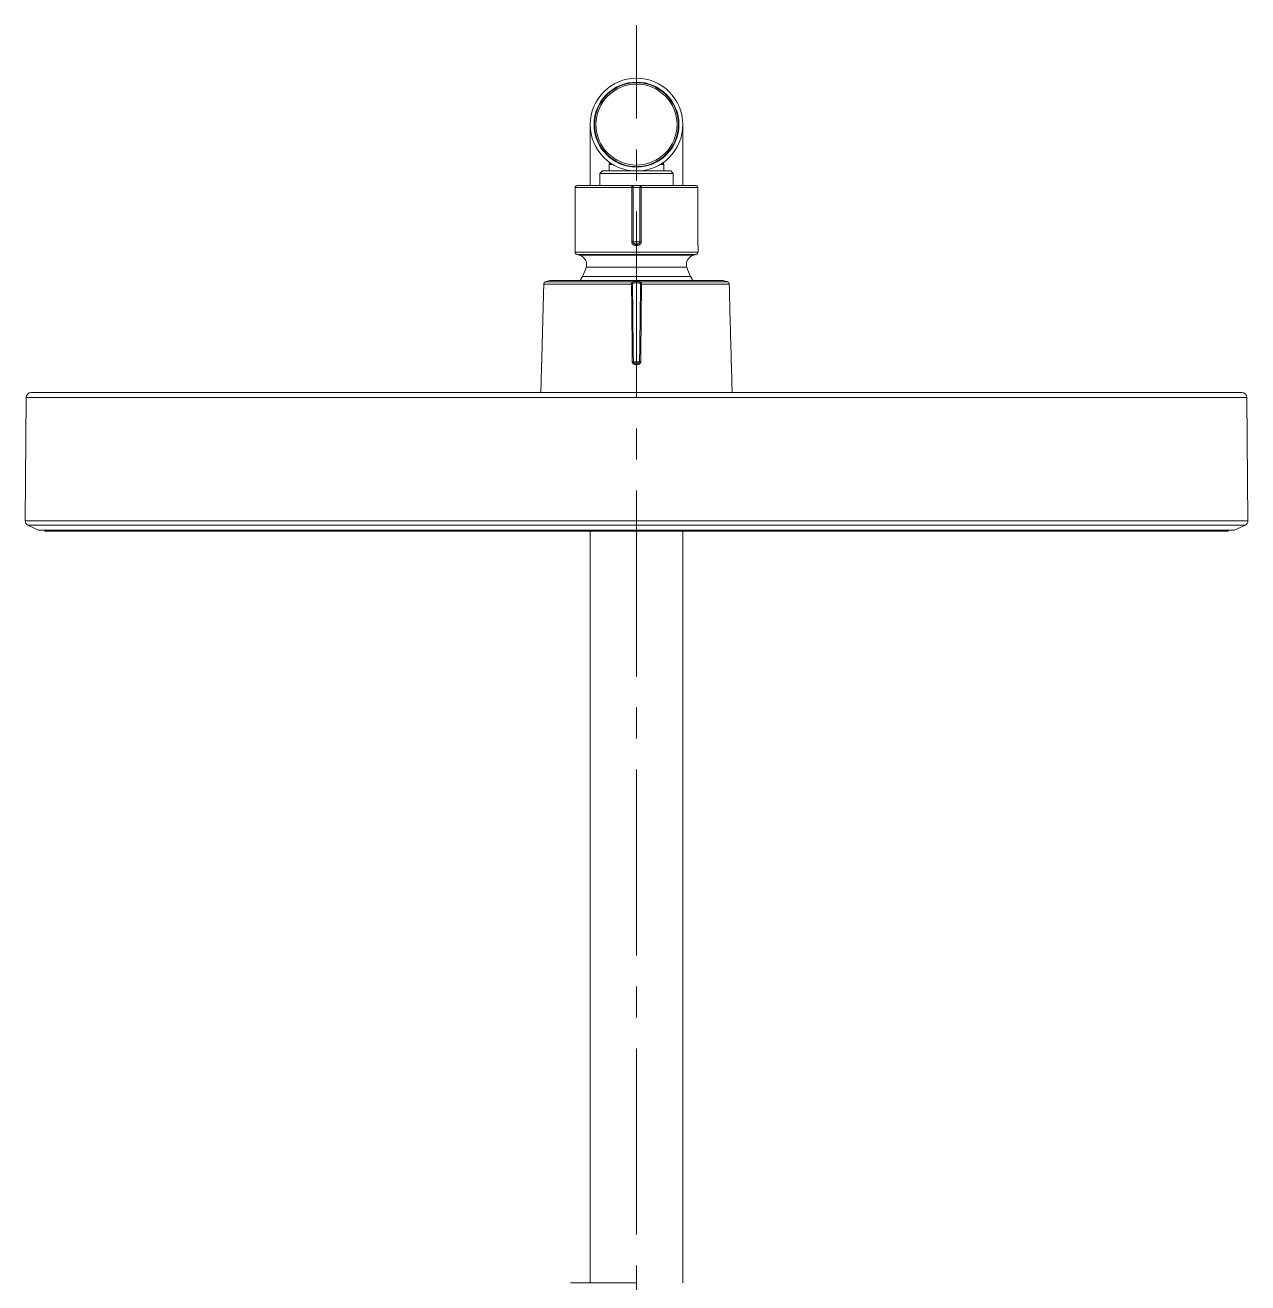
# Model space of a CAD drawing. Extents: x 3274 to 6433, y 0 to 2315.
# Drawn here: x 4102.3 to 4352.7, y 1232.9 to 1490.5 of the extents above; entities that cross this region are included whole.
import ezdxf

# ---------------------------------------------------------------- set-up
doc = ezdxf.new("R2010")
doc.units = 0
doc.header["$LTSCALE"] = 4
doc.header["$MEASUREMENT"] = 0
doc.linetypes.add('CENTER2', pattern=[28.575, 19.05, -3.175, 3.175, -3.175])
doc.layers.add('1', color=7, linetype='CONTINUOUS', true_color=0xffffff)
doc.layers.add('Cneter', color=1, linetype='CENTER2', lineweight=13)

msp = doc.modelspace()

# ---------------------------------------------------------------- linework, layer by layer
at = {"layer": '1', "color": 7, "linetype": 'Continuous', "lineweight": 13}
for p, q in [((4227.52, 1478.84), (4227.52, 1478.74)), ((4227.52, 1478.74), (4227.52, 1478.44)), ((4227.52, 1461.54), (4227.52, 1461.84)), ((4226.54, 1457.24), (4214.95, 1457.24)), ((4214.95, 1457.24), (4214.95, 1446.13)), ((4226.54, 1446.13), (4226.54, 1457.24)), ((4226.82, 1446.13), (4226.82, 1457.24)), ((4228.21, 1457.24), (4228.21, 1446.13)), ((4228.5, 1457.24), (4228.5, 1446.13)), ((4240.08, 1457.24), (4228.5, 1457.24)), ((4240.08, 1446.13), (4240.08, 1457.24)), ((4214.92, 1444.02), (4214.92, 1444.02)), ((4214.92, 1444.02), (4240.12, 1444.02)), ((4215.29, 1443.54), (4215.29, 1443.54)), ((4215.82, 1443.4), (4215.82, 1443.4)), ((4215.82, 1443.4), (4239.21, 1443.4)), ((4217.23, 1440.93), (4217.23, 1440.93)), ((4237.81, 1440.93), (4217.23, 1440.93)), ((4216.44, 1439.05), (4238.59, 1439.05)), ((4226.5, 1437.46), (4208.53, 1437.46)), ((4246.51, 1437.46), (4228.53, 1437.46)), ((4352.52, 1414.25), (4102.51, 1414.25)), ((4352.53, 1414.25), (4352.52, 1414.25)), ((4102.29, 1388.99), (4352.74, 1388.99)), ((4352.74, 1388.99), (4352.75, 1388.99)), ((4352.17, 1388.08), (4102.87, 1388.08))]:
    msp.add_line(p, q, dxfattribs=at)
at = {"layer": '1', "color": 7, "linetype": 'Continuous', "lineweight": 18}
for p, q in [((4218.02, 1470.14), (4218.02, 1457.64)), ((4237.02, 1457.64), (4237.02, 1470.14)), ((4221.77, 1462.58), (4221.77, 1462.56)), ((4221.92, 1462.46), (4221.92, 1462.29)), ((4221.92, 1462.29), (4222.07, 1462.14)), ((4221.92, 1462.29), (4222.17, 1462.29)), ((4221.92, 1461.99), (4222.07, 1462.14)), ((4221.92, 1460.64), (4221.92, 1461.99)), ((4222.64, 1461.99), (4221.92, 1461.99)), ((4222.07, 1462.14), (4222.39, 1462.14)), ((4222.1, 1463.33), (4222.18, 1463.4)), ((4222.52, 1463.14), (4222.35, 1463.14)), ((4223.77, 1462.29), (4224, 1462.29)), ((4224.1, 1462.14), (4224.36, 1462.14)), ((4224.77, 1461.99), (4224.47, 1461.99)), ((4230.56, 1461.99), (4230.26, 1461.99)), ((4230.67, 1462.14), (4230.94, 1462.14)), ((4231.03, 1462.29), (4231.27, 1462.29)), ((4233.12, 1461.99), (4232.4, 1461.99)), ((4232.68, 1463.14), (4232.51, 1463.14)), ((4232.64, 1462.14), (4232.97, 1462.14)), ((4232.93, 1463.33), (4232.86, 1463.4)), ((4232.87, 1462.29), (4233.12, 1462.29)), ((4233.12, 1462.29), (4232.97, 1462.14)), ((4233.12, 1461.99), (4232.97, 1462.14)), ((4233.12, 1462.46), (4233.12, 1462.29)), ((4233.12, 1460.64), (4233.12, 1461.99)), ((4233.27, 1462.56), (4233.27, 1462.58)), ((4220.52, 1460.64), (4220.02, 1460.14)), ((4220.02, 1457.64), (4220.02, 1460.14)), ((4227.52, 1460.14), (4220.02, 1460.14)), ((4227.52, 1460.64), (4220.52, 1460.64)), ((4234.52, 1460.64), (4227.52, 1460.64)), ((4235.02, 1460.14), (4227.52, 1460.14)), ((4234.52, 1460.64), (4235.02, 1460.14)), ((4235.02, 1457.64), (4235.02, 1460.14)), ((4214.95, 1457.24), (4214.95, 1456.88)), ((4214.95, 1456.88), (4214.95, 1446.13)), ((4226.51, 1457.64), (4215.36, 1457.64)), ((4239.68, 1457.64), (4228.52, 1457.64)), ((4240.08, 1446.13), (4240.08, 1457.24)), ((4214.92, 1445.39), (4214.92, 1444.02)), ((4214.95, 1446.13), (4214.95, 1446.13)), ((4226.54, 1446.13), (4226.82, 1446.13)), ((4228.21, 1446.13), (4228.5, 1446.13)), ((4240.08, 1446.13), (4240.08, 1446.13)), ((4240.11, 1445.46), (4240.11, 1445.46)), ((4240.12, 1445.39), (4240.12, 1444.02)), ((4215.82, 1443.4), (4215.29, 1443.54)), ((4239.75, 1443.54), (4215.29, 1443.54)), ((4239.21, 1443.4), (4239.75, 1443.54)), ((4226.66, 1437.9), (4208.79, 1437.9)), ((4245.08, 1438.18), (4209.95, 1438.18)), ((4246.24, 1437.9), (4228.38, 1437.9)), ((4103.51, 1415.24), (4351.52, 1415.24)), ((4351.53, 1415.24), (4351.52, 1415.24)), ((4102.51, 1414.25), (4102.29, 1388.99)), ((4352.75, 1388.99), (4352.53, 1414.25)), ((4102.87, 1388.08), (4105.02, 1387.07)), ((4106.27, 1386.84), (4348.77, 1386.84)), ((4218.02, 1386.84), (4218.02, 1232.88)), ((4237.02, 1232.87), (4237.02, 1386.84)), ((4350.01, 1387.07), (4352.17, 1388.08)), ((4227.42, 1232.87), (4214.02, 1232.87))]:
    msp.add_line(p, q, dxfattribs=at)
for centre, radius, start, end in [((4227.52, 1470.14), 9.5, 90, 270), ((4227.52, 1470.14), 9.5, 270, 90), ((4227.52, 1470.14), 8.7, 90, 270), ((4227.52, 1470.14), 8.6, 90, 180), ((4227.52, 1470.14), 8.3, 90, 180), ((4227.52, 1470.14), 8.7, 270, 90), ((4227.52, 1470.14), 8.6, 360, 90), ((4227.52, 1470.14), 8.3, 0, 90), ((4227.52, 1470.14), 8.6, 180, 270), ((4227.52, 1470.14), 8.3, 180, 270), ((4227.52, 1470.14), 8.6, 270, 0), ((4227.52, 1470.14), 8.3, 270, 0), ((4215.42, 1444.02), 0.5, 180, 254.9315), ((4215.3, 1441.46), 2, 0, 74.9315), ((4239.73, 1441.46), 2, 105.0685, 180), ((4239.62, 1444.02), 0.5, 285.0685, 0), ((4209.52, 1443.06), 8, 329.9213, 344.5409), ((4215.3, 1441.46), 2, 344.5409, 0), ((4239.73, 1441.46), 2, 180, 195.4591), ((4245.52, 1443.06), 8, 195.4591, 210.0787), ((4227.52, 1432.64), 12.8, 149.9213, 154.3459), ((4227.52, 1432.64), 12.8, 25.6541, 30.0787), ((4103.51, 1414.24), 1, 90, 179.5), ((4351.53, 1414.24), 1, 0.5, 90), ((4103.29, 1388.98), 1, 179.5, 245.03), ((4351.75, 1388.98), 1, 294.97, 0.5), ((4105.17, 1387.39), 0.35, 244.9626, 270.0012), ((4349.87, 1387.39), 0.35, 269.9988, 295.0375)]:
    msp.add_arc(centre, radius, start, end, dxfattribs=at)
msp.add_ellipse((4226.66, 1421.52), major_axis=(-0.3, -0.003), ratio=0.026678, start_param=3.908379, end_param=4.756885, dxfattribs=at)
for points, knots in [([(4215.36, 1457.64), (4215.36, 1457.64), (4215.35, 1457.64), (4215.34, 1457.64), (4215.33, 1457.64), (4215.32, 1457.64), (4215.31, 1457.64), (4215.3, 1457.63), (4215.29, 1457.63), (4215.28, 1457.63), (4215.27, 1457.63), (4215.27, 1457.63), (4215.26, 1457.63), (4215.25, 1457.62), (4215.24, 1457.62), (4215.23, 1457.62), (4215.22, 1457.62), (4215.22, 1457.61), (4215.21, 1457.61), (4215.2, 1457.61), (4215.19, 1457.6), (4215.19, 1457.6), (4215.18, 1457.6), (4215.17, 1457.59), (4215.17, 1457.59), (4215.16, 1457.59), (4215.15, 1457.58), (4215.15, 1457.58), (4215.14, 1457.57), (4215.13, 1457.57), (4215.13, 1457.57), (4215.12, 1457.56), (4215.12, 1457.56), (4215.11, 1457.55), (4215.1, 1457.55), (4215.1, 1457.55), (4215.09, 1457.54), (4215.09, 1457.54), (4215.08, 1457.53), (4215.08, 1457.53), (4215.07, 1457.52), (4215.07, 1457.51), (4215.06, 1457.5), (4215.04, 1457.49), (4215.03, 1457.47), (4215.02, 1457.45), (4215.01, 1457.43), (4215, 1457.41), (4214.99, 1457.4), (4214.98, 1457.38), (4214.97, 1457.36), (4214.97, 1457.34), (4214.96, 1457.32), (4214.96, 1457.3), (4214.96, 1457.28), (4214.96, 1457.26), (4214.95, 1457.25), (4214.95, 1457.24)], [0, 0, 0, 0, 0.015404, 0.030671, 0.045799, 0.060788, 0.075639, 0.090352, 0.104927, 0.119364, 0.133662, 0.147821, 0.161843, 0.175726, 0.189471, 0.203078, 0.216546, 0.229876, 0.243067, 0.256121, 0.269036, 0.281813, 0.294451, 0.306951, 0.319313, 0.331537, 0.343622, 0.35557, 0.367378, 0.379049, 0.390582, 0.401976, 0.413232, 0.42435, 0.43533, 0.446172, 0.456875, 0.467441, 0.477868, 0.488157, 0.498309, 0.508322, 0.542924, 0.57726, 0.61133, 0.645136, 0.678679, 0.711961, 0.744982, 0.777746, 0.810253, 0.842505, 0.874503, 0.90625, 0.937747, 0.968997, 1, 1, 1, 1]), ([(4228.52, 1457.64), (4228.52, 1457.64), (4228.52, 1457.64), (4228.51, 1457.64), (4228.51, 1457.64), (4228.5, 1457.64), (4228.5, 1457.64), (4228.49, 1457.64), (4228.48, 1457.64), (4228.46, 1457.64), (4228.44, 1457.64), (4228.42, 1457.64), (4228.41, 1457.64), (4228.4, 1457.64), (4228.39, 1457.64), (4228.38, 1457.64), (4228.37, 1457.64), (4228.36, 1457.64), (4228.35, 1457.64), (4228.34, 1457.64), (4228.33, 1457.64), (4228.33, 1457.64), (4228.32, 1457.64), (4228.31, 1457.64), (4228.3, 1457.64), (4228.28, 1457.64), (4228.26, 1457.64), (4228.22, 1457.64), (4228.17, 1457.64), (4228.13, 1457.64), (4228.09, 1457.64), (4228.05, 1457.64), (4228, 1457.64), (4227.95, 1457.64), (4227.91, 1457.64), (4227.88, 1457.64), (4227.85, 1457.64), (4227.83, 1457.64), (4227.8, 1457.64), (4227.77, 1457.64), (4227.74, 1457.64), (4227.7, 1457.64), (4227.65, 1457.64), (4227.6, 1457.64), (4227.54, 1457.64), (4227.47, 1457.64), (4227.39, 1457.64), (4227.31, 1457.64), (4227.24, 1457.64), (4227.16, 1457.64), (4227.08, 1457.64), (4226.99, 1457.64), (4226.92, 1457.64), (4226.85, 1457.64), (4226.79, 1457.64), (4226.74, 1457.64), (4226.7, 1457.64), (4226.68, 1457.64), (4226.66, 1457.64), (4226.64, 1457.64), (4226.62, 1457.64), (4226.59, 1457.64), (4226.57, 1457.64), (4226.56, 1457.64), (4226.54, 1457.64), (4226.53, 1457.64), (4226.52, 1457.64), (4226.51, 1457.64), (4226.51, 1457.64)], [0, 0, 0, 0, 0.003628, 0.007581, 0.011858, 0.016461, 0.021388, 0.026639, 0.032212, 0.038105, 0.058213, 0.072582, 0.081272, 0.084316, 0.089354, 0.094389, 0.099419, 0.104445, 0.109467, 0.114485, 0.119499, 0.124509, 0.129516, 0.134519, 0.139517, 0.144726, 0.157638, 0.178187, 0.206289, 0.224553, 0.243036, 0.261745, 0.280682, 0.31019, 0.331681, 0.3452, 0.350768, 0.361737, 0.373803, 0.386964, 0.401217, 0.416561, 0.44284, 0.46549, 0.484529, 0.516957, 0.553891, 0.594228, 0.623021, 0.652116, 0.695081, 0.734122, 0.769774, 0.804679, 0.834504, 0.8592, 0.878692, 0.892921, 0.90185, 0.915064, 0.928304, 0.941574, 0.954879, 0.964429, 0.97372, 0.982747, 0.991508, 1, 1, 1, 1]), ([(4226.51, 1457.64), (4226.51, 1457.64), (4226.52, 1457.64), (4226.52, 1457.64), (4226.53, 1457.64), (4226.54, 1457.64), (4226.54, 1457.64), (4226.55, 1457.63), (4226.56, 1457.63), (4226.56, 1457.63), (4226.57, 1457.63), (4226.58, 1457.63), (4226.58, 1457.63), (4226.59, 1457.62), (4226.59, 1457.62), (4226.6, 1457.62), (4226.61, 1457.62), (4226.61, 1457.62), (4226.62, 1457.61), (4226.62, 1457.61), (4226.63, 1457.61), (4226.63, 1457.6), (4226.64, 1457.6), (4226.64, 1457.6), (4226.65, 1457.59), (4226.65, 1457.59), (4226.66, 1457.59), (4226.66, 1457.59), (4226.66, 1457.58), (4226.67, 1457.58), (4226.67, 1457.58), (4226.68, 1457.57), (4226.68, 1457.57), (4226.68, 1457.57), (4226.69, 1457.56), (4226.69, 1457.56), (4226.69, 1457.56), (4226.7, 1457.56), (4226.7, 1457.55), (4226.7, 1457.55), (4226.7, 1457.55), (4226.71, 1457.54), (4226.71, 1457.54), (4226.71, 1457.54), (4226.71, 1457.54), (4226.71, 1457.54), (4226.72, 1457.53), (4226.72, 1457.53), (4226.72, 1457.53), (4226.72, 1457.53), (4226.72, 1457.53), (4226.72, 1457.52), (4226.72, 1457.52), (4226.73, 1457.52), (4226.73, 1457.51), (4226.75, 1457.49), (4226.76, 1457.46), (4226.78, 1457.43), (4226.79, 1457.39), (4226.8, 1457.36), (4226.81, 1457.34), (4226.81, 1457.31), (4226.82, 1457.29), (4226.82, 1457.27), (4226.82, 1457.25), (4226.82, 1457.24), (4226.82, 1457.24)], [0, 0, 0, 0, 0.014928, 0.029745, 0.044442, 0.059013, 0.073448, 0.08774, 0.101881, 0.115864, 0.129681, 0.143325, 0.15679, 0.170069, 0.183156, 0.196044, 0.208728, 0.221202, 0.23346, 0.245499, 0.257312, 0.268895, 0.280244, 0.291356, 0.302225, 0.312849, 0.323225, 0.333348, 0.343217, 0.352829, 0.362181, 0.371271, 0.380097, 0.388657, 0.396949, 0.404973, 0.412726, 0.420207, 0.427416, 0.434351, 0.441011, 0.447396, 0.453505, 0.459337, 0.464892, 0.47017, 0.47517, 0.479892, 0.484336, 0.488502, 0.492389, 0.495998, 0.499327, 0.502378, 0.505151, 0.563243, 0.623781, 0.686447, 0.750857, 0.799975, 0.844342, 0.884082, 0.919349, 0.95031, 0.977139, 1, 1, 1, 1]), ([(4226.54, 1457.24), (4226.54, 1457.24), (4226.54, 1457.25), (4226.54, 1457.26), (4226.54, 1457.27), (4226.54, 1457.28), (4226.54, 1457.29), (4226.54, 1457.3), (4226.54, 1457.31), (4226.54, 1457.31), (4226.54, 1457.32), (4226.54, 1457.33), (4226.54, 1457.34), (4226.54, 1457.35), (4226.54, 1457.36), (4226.54, 1457.37), (4226.54, 1457.38), (4226.54, 1457.39), (4226.54, 1457.4), (4226.53, 1457.41), (4226.53, 1457.42), (4226.53, 1457.43), (4226.53, 1457.44), (4226.53, 1457.44), (4226.53, 1457.45), (4226.53, 1457.46), (4226.53, 1457.47), (4226.53, 1457.48), (4226.53, 1457.49), (4226.53, 1457.5), (4226.53, 1457.5), (4226.53, 1457.51), (4226.53, 1457.52), (4226.53, 1457.53), (4226.53, 1457.54), (4226.53, 1457.55), (4226.53, 1457.56), (4226.53, 1457.57), (4226.52, 1457.57), (4226.52, 1457.58), (4226.52, 1457.59), (4226.52, 1457.6), (4226.52, 1457.6), (4226.52, 1457.61), (4226.52, 1457.62), (4226.52, 1457.62), (4226.52, 1457.63), (4226.51, 1457.63), (4226.51, 1457.63), (4226.51, 1457.64), (4226.51, 1457.64), (4226.51, 1457.64), (4226.51, 1457.64)], [0, 0, 0, 0, 0.014993, 0.030042, 0.045146, 0.060307, 0.075523, 0.090797, 0.106127, 0.121514, 0.136958, 0.15246, 0.168019, 0.183636, 0.19931, 0.215043, 0.230834, 0.246684, 0.262592, 0.278559, 0.294585, 0.31067, 0.326815, 0.343019, 0.359283, 0.375607, 0.39199, 0.408434, 0.424938, 0.441503, 0.458128, 0.474814, 0.49156, 0.513301, 0.535598, 0.558452, 0.581864, 0.605834, 0.630361, 0.655446, 0.681089, 0.70729, 0.734049, 0.761366, 0.789241, 0.817675, 0.846667, 0.876217, 0.906325, 0.936992, 0.968217, 1, 1, 1, 1]), ([(4228.21, 1457.24), (4228.21, 1457.24), (4228.21, 1457.25), (4228.21, 1457.26), (4228.22, 1457.27), (4228.22, 1457.28), (4228.22, 1457.29), (4228.22, 1457.31), (4228.22, 1457.32), (4228.22, 1457.34), (4228.23, 1457.36), (4228.23, 1457.37), (4228.24, 1457.4), (4228.25, 1457.43), (4228.27, 1457.46), (4228.29, 1457.49), (4228.3, 1457.51), (4228.31, 1457.52), (4228.31, 1457.53), (4228.31, 1457.53), (4228.32, 1457.53), (4228.32, 1457.54), (4228.32, 1457.54), (4228.33, 1457.55), (4228.33, 1457.55), (4228.34, 1457.56), (4228.35, 1457.56), (4228.35, 1457.57), (4228.36, 1457.58), (4228.37, 1457.58), (4228.38, 1457.59), (4228.39, 1457.6), (4228.4, 1457.6), (4228.41, 1457.61), (4228.42, 1457.61), (4228.43, 1457.62), (4228.44, 1457.62), (4228.46, 1457.63), (4228.47, 1457.63), (4228.48, 1457.63), (4228.5, 1457.64), (4228.51, 1457.64), (4228.52, 1457.64), (4228.52, 1457.64)], [0, 0, 0, 0, 0.014558, 0.030593, 0.048142, 0.067245, 0.087943, 0.110276, 0.134282, 0.16, 0.187464, 0.216701, 0.247736, 0.311312, 0.373775, 0.434769, 0.49398, 0.499371, 0.505967, 0.513768, 0.522773, 0.532981, 0.544389, 0.556994, 0.570791, 0.585773, 0.601931, 0.619255, 0.637728, 0.657336, 0.678056, 0.699864, 0.722731, 0.746623, 0.771504, 0.79733, 0.824053, 0.851622, 0.879978, 0.909062, 0.938807, 0.969143, 1, 1, 1, 1]), ([(4228.52, 1457.64), (4228.52, 1457.64), (4228.52, 1457.64), (4228.52, 1457.64), (4228.52, 1457.64), (4228.52, 1457.64), (4228.52, 1457.64), (4228.52, 1457.63), (4228.52, 1457.63), (4228.52, 1457.63), (4228.52, 1457.63), (4228.52, 1457.63), (4228.52, 1457.63), (4228.52, 1457.62), (4228.52, 1457.62), (4228.52, 1457.62), (4228.52, 1457.62), (4228.51, 1457.61), (4228.51, 1457.61), (4228.51, 1457.61), (4228.51, 1457.6), (4228.51, 1457.6), (4228.51, 1457.6), (4228.51, 1457.59), (4228.51, 1457.59), (4228.51, 1457.59), (4228.51, 1457.58), (4228.51, 1457.58), (4228.51, 1457.58), (4228.51, 1457.57), (4228.51, 1457.57), (4228.51, 1457.56), (4228.51, 1457.56), (4228.51, 1457.55), (4228.51, 1457.55), (4228.51, 1457.55), (4228.51, 1457.54), (4228.51, 1457.54), (4228.51, 1457.53), (4228.5, 1457.53), (4228.5, 1457.52), (4228.5, 1457.52), (4228.5, 1457.5), (4228.5, 1457.49), (4228.5, 1457.47), (4228.5, 1457.45), (4228.5, 1457.43), (4228.5, 1457.41), (4228.5, 1457.4), (4228.5, 1457.38), (4228.5, 1457.36), (4228.5, 1457.34), (4228.5, 1457.32), (4228.5, 1457.3), (4228.5, 1457.28), (4228.5, 1457.26), (4228.5, 1457.25), (4228.5, 1457.24)], [0, 0, 0, 0, 0.015181, 0.030234, 0.04516, 0.05996, 0.074632, 0.089177, 0.103595, 0.117885, 0.132049, 0.146086, 0.159995, 0.173778, 0.187433, 0.200961, 0.214362, 0.227636, 0.240783, 0.253803, 0.266696, 0.279462, 0.2921, 0.304612, 0.316996, 0.329254, 0.341384, 0.353388, 0.365264, 0.377013, 0.388636, 0.400131, 0.4115, 0.422741, 0.433856, 0.444844, 0.455704, 0.466438, 0.477045, 0.487526, 0.497879, 0.508106, 0.542739, 0.577103, 0.6112, 0.645029, 0.678594, 0.711895, 0.744933, 0.777711, 0.81023, 0.842492, 0.874497, 0.906249, 0.937749, 0.968999, 1, 1, 1, 1]), ([(4240.08, 1457.24), (4240.08, 1457.24), (4240.08, 1457.25), (4240.08, 1457.26), (4240.08, 1457.27), (4240.08, 1457.28), (4240.08, 1457.29), (4240.07, 1457.3), (4240.07, 1457.31), (4240.07, 1457.32), (4240.07, 1457.33), (4240.06, 1457.34), (4240.06, 1457.35), (4240.06, 1457.36), (4240.05, 1457.38), (4240.05, 1457.39), (4240.05, 1457.4), (4240.04, 1457.41), (4240.04, 1457.42), (4240.03, 1457.43), (4240.03, 1457.44), (4240.02, 1457.45), (4240.01, 1457.46), (4240.01, 1457.47), (4240, 1457.47), (4239.99, 1457.48), (4239.99, 1457.49), (4239.98, 1457.5), (4239.97, 1457.51), (4239.96, 1457.52), (4239.95, 1457.53), (4239.94, 1457.54), (4239.93, 1457.55), (4239.92, 1457.56), (4239.91, 1457.57), (4239.9, 1457.57), (4239.88, 1457.58), (4239.87, 1457.59), (4239.85, 1457.6), (4239.84, 1457.6), (4239.82, 1457.61), (4239.81, 1457.62), (4239.79, 1457.62), (4239.77, 1457.63), (4239.75, 1457.63), (4239.73, 1457.63), (4239.71, 1457.64), (4239.69, 1457.64), (4239.68, 1457.64), (4239.67, 1457.64)], [0, 0, 0, 0, 0.016466, 0.033015, 0.049647, 0.066361, 0.083159, 0.100041, 0.117007, 0.134057, 0.151192, 0.168411, 0.185716, 0.203106, 0.220581, 0.238143, 0.25579, 0.273524, 0.291345, 0.309252, 0.327247, 0.345328, 0.363498, 0.381755, 0.400099, 0.418533, 0.437054, 0.455664, 0.474363, 0.49315, 0.514521, 0.53648, 0.559028, 0.582165, 0.605892, 0.630208, 0.655114, 0.68061, 0.706695, 0.733371, 0.760636, 0.788492, 0.816937, 0.845973, 0.875598, 0.905814, 0.936619, 0.968015, 1, 1, 1, 1]), ([(4214.95, 1446.13), (4214.95, 1446.12), (4214.95, 1446.11), (4214.95, 1446.1), (4214.95, 1446.09), (4214.95, 1446.07), (4214.95, 1446.06), (4214.95, 1446.05), (4214.95, 1446.03), (4214.95, 1446.02), (4214.95, 1446.01), (4214.95, 1446), (4214.95, 1445.98), (4214.95, 1445.97), (4214.95, 1445.96), (4214.95, 1445.94), (4214.95, 1445.93), (4214.95, 1445.92), (4214.95, 1445.91), (4214.95, 1445.89), (4214.95, 1445.88), (4214.95, 1445.87), (4214.95, 1445.85), (4214.95, 1445.82), (4214.95, 1445.78), (4214.94, 1445.71), (4214.94, 1445.66), (4214.94, 1445.6), (4214.93, 1445.56), (4214.93, 1445.51), (4214.93, 1445.48), (4214.93, 1445.45), (4214.92, 1445.44), (4214.92, 1445.43), (4214.92, 1445.42), (4214.92, 1445.42), (4214.92, 1445.41), (4214.92, 1445.41), (4214.92, 1445.4), (4214.92, 1445.4), (4214.92, 1445.4), (4214.92, 1445.39), (4214.92, 1445.39), (4214.92, 1445.39)], [0, 0, 0, 0, 0.00985, 0.019663, 0.029443, 0.039193, 0.048917, 0.058618, 0.0683, 0.077968, 0.087624, 0.097272, 0.106916, 0.11656, 0.126208, 0.135862, 0.145528, 0.155208, 0.164907, 0.174628, 0.184374, 0.194149, 0.203958, 0.213803, 0.26798, 0.321607, 0.375315, 0.429732, 0.487157, 0.545428, 0.605231, 0.667199, 0.693279, 0.720118, 0.747745, 0.776188, 0.805471, 0.835619, 0.866652, 0.898589, 0.931449, 0.965248, 1, 1, 1, 1]), ([(4214.92, 1445.46), (4214.92, 1445.46), (4214.92, 1445.47), (4214.93, 1445.49), (4214.93, 1445.54), (4214.93, 1445.56)], [0, 0, 0, 0, 0.337501, 0.665782, 1, 1, 1, 1]), ([(4214.95, 1446.14), (4214.95, 1446.08), (4214.95, 1445.97), (4214.95, 1445.81), (4214.94, 1445.66), (4214.94, 1445.59), (4214.93, 1445.56)], [0, 0, 0, 0, 0.249883, 0.499549, 0.74982, 1, 1, 1, 1]), ([(4240.1, 1445.56), (4240.1, 1445.59), (4240.09, 1445.66), (4240.09, 1445.81), (4240.08, 1445.97), (4240.08, 1446.08), (4240.08, 1446.14)], [0, 0, 0, 0, 0.250183, 0.50045, 0.75012, 1, 1, 1, 1]), ([(4240.08, 1446.13), (4240.08, 1446.12), (4240.08, 1446.11), (4240.08, 1446.1), (4240.08, 1446.09), (4240.08, 1446.07), (4240.08, 1446.06), (4240.08, 1446.04), (4240.08, 1446.03), (4240.08, 1446.02), (4240.08, 1446), (4240.08, 1445.99), (4240.08, 1445.97), (4240.08, 1445.96), (4240.08, 1445.94), (4240.08, 1445.93), (4240.08, 1445.91), (4240.08, 1445.9), (4240.08, 1445.89), (4240.08, 1445.87), (4240.08, 1445.86), (4240.08, 1445.82), (4240.09, 1445.78), (4240.09, 1445.71), (4240.09, 1445.66), (4240.09, 1445.61), (4240.1, 1445.58), (4240.1, 1445.56), (4240.1, 1445.54), (4240.1, 1445.52), (4240.1, 1445.51), (4240.1, 1445.49), (4240.11, 1445.48), (4240.11, 1445.46), (4240.11, 1445.45), (4240.11, 1445.44), (4240.11, 1445.43), (4240.11, 1445.42), (4240.11, 1445.41), (4240.11, 1445.41), (4240.11, 1445.4), (4240.12, 1445.4), (4240.12, 1445.4), (4240.12, 1445.4), (4240.12, 1445.39), (4240.12, 1445.39), (4240.12, 1445.39), (4240.12, 1445.39)], [0, 0, 0, 0, 0.009991, 0.020053, 0.030187, 0.040392, 0.050669, 0.061018, 0.07144, 0.081933, 0.0925, 0.10314, 0.113853, 0.12464, 0.135502, 0.146437, 0.157448, 0.168535, 0.179697, 0.190936, 0.202252, 0.213643, 0.267506, 0.321446, 0.375493, 0.429551, 0.455041, 0.480775, 0.506758, 0.53298, 0.559418, 0.586039, 0.612802, 0.639678, 0.666688, 0.697542, 0.728194, 0.758592, 0.788728, 0.81865, 0.843427, 0.868564, 0.894071, 0.919956, 0.94623, 0.972906, 1, 1, 1, 1]), ([(4240.1, 1445.56), (4240.1, 1445.54), (4240.11, 1445.49), (4240.11, 1445.47), (4240.11, 1445.46), (4240.11, 1445.46)], [0, 0, 0, 0, 0.330927, 0.655969, 1, 1, 1, 1]), ([(4208.79, 1437.9), (4208.79, 1437.89), (4208.78, 1437.89), (4208.77, 1437.89), (4208.76, 1437.88), (4208.75, 1437.87), (4208.75, 1437.87), (4208.74, 1437.86), (4208.73, 1437.86), (4208.72, 1437.85), (4208.71, 1437.84), (4208.7, 1437.84), (4208.7, 1437.83), (4208.69, 1437.82), (4208.68, 1437.82), (4208.67, 1437.81), (4208.67, 1437.8), (4208.66, 1437.79), (4208.65, 1437.79), (4208.65, 1437.78), (4208.64, 1437.77), (4208.63, 1437.76), (4208.63, 1437.75), (4208.62, 1437.75), (4208.61, 1437.74), (4208.61, 1437.73), (4208.6, 1437.72), (4208.6, 1437.71), (4208.59, 1437.7), (4208.59, 1437.69), (4208.58, 1437.68), (4208.57, 1437.67), (4208.56, 1437.65), (4208.56, 1437.63), (4208.55, 1437.61), (4208.54, 1437.59), (4208.54, 1437.57), (4208.53, 1437.55), (4208.53, 1437.53), (4208.53, 1437.5), (4208.53, 1437.48), (4208.53, 1437.47), (4208.53, 1437.46)], [0, 0, 0, 0, 0.02142, 0.042735, 0.063948, 0.085058, 0.106069, 0.12698, 0.147795, 0.168514, 0.189139, 0.209671, 0.230113, 0.250466, 0.270731, 0.290911, 0.311008, 0.331022, 0.350956, 0.370812, 0.390591, 0.410297, 0.429929, 0.449492, 0.468986, 0.488413, 0.507777, 0.527078, 0.546319, 0.565503, 0.584631, 0.623429, 0.661976, 0.700284, 0.738369, 0.776245, 0.813929, 0.851434, 0.888778, 0.925976, 0.963044, 1, 1, 1, 1]), ([(4209.04, 1438.02), (4209.04, 1438.02), (4209.04, 1438.02), (4209.04, 1438.02), (4209.04, 1438.02), (4209.04, 1438.02), (4209.04, 1438.02), (4209.04, 1438.01), (4209.04, 1438.01), (4209.03, 1438.01), (4209.03, 1438.01), (4209.03, 1438.01), (4209.03, 1438.01), (4209.02, 1438.01), (4209.02, 1438.01), (4209.02, 1438.01), (4209.01, 1438), (4209.01, 1438), (4209.01, 1438), (4209, 1438), (4209, 1438), (4208.99, 1438), (4208.99, 1437.99), (4208.98, 1437.99), (4208.98, 1437.99), (4208.97, 1437.99), (4208.96, 1437.98), (4208.95, 1437.98), (4208.94, 1437.97), (4208.93, 1437.97), (4208.91, 1437.96), (4208.9, 1437.95), (4208.89, 1437.95), (4208.87, 1437.94), (4208.86, 1437.93), (4208.84, 1437.92), (4208.82, 1437.91), (4208.81, 1437.9), (4208.8, 1437.9), (4208.79, 1437.9)], [0, 0, 0, 0, 0.022075, 0.044091, 0.066053, 0.087967, 0.109836, 0.131666, 0.153461, 0.175227, 0.196967, 0.218688, 0.240393, 0.262088, 0.283778, 0.305467, 0.327161, 0.348865, 0.370583, 0.392321, 0.414084, 0.435877, 0.457704, 0.479571, 0.501483, 0.523445, 0.560962, 0.598239, 0.6353, 0.672171, 0.708879, 0.745449, 0.78191, 0.818289, 0.854616, 0.890919, 0.927231, 0.96358, 1, 1, 1, 1]), ([(4208.97, 1437.98), (4208.97, 1437.98), (4208.97, 1437.98), (4208.98, 1437.99), (4208.98, 1437.99), (4208.99, 1438), (4209, 1438), (4209.01, 1438), (4209.02, 1438.01), (4209.03, 1438.01), (4209.03, 1438.01), (4209.04, 1438.01), (4209.04, 1438.01), (4209.04, 1438.02), (4209.04, 1438.02), (4209.04, 1438.02), (4209.04, 1438.02)], [0, 0, 0, 0, 0.018504, 0.056103, 0.134815, 0.213281, 0.291573, 0.369763, 0.447922, 0.526119, 0.604426, 0.682912, 0.761645, 0.840693, 0.920122, 1, 1, 1, 1]), ([(4228.38, 1437.9), (4228.37, 1437.9), (4228.37, 1437.9), (4228.36, 1437.9), (4228.35, 1437.91), (4228.33, 1437.91), (4228.32, 1437.92), (4228.31, 1437.92), (4228.29, 1437.92), (4228.28, 1437.93), (4228.26, 1437.93), (4228.25, 1437.94), (4228.23, 1437.94), (4228.2, 1437.95), (4228.17, 1437.96), (4228.12, 1437.96), (4228.08, 1437.97), (4228.04, 1437.98), (4227.99, 1437.99), (4227.93, 1437.99), (4227.86, 1438), (4227.79, 1438.01), (4227.72, 1438.01), (4227.65, 1438.01), (4227.57, 1438.02), (4227.49, 1438.02), (4227.41, 1438.02), (4227.34, 1438.01), (4227.29, 1438.01), (4227.26, 1438.01), (4227.24, 1438.01), (4227.21, 1438), (4227.19, 1438), (4227.16, 1438), (4227.14, 1438), (4227.12, 1437.99), (4227.09, 1437.99), (4227.07, 1437.99), (4227.05, 1437.99), (4227.03, 1437.98), (4227.01, 1437.98), (4226.99, 1437.98), (4226.95, 1437.97), (4226.92, 1437.97), (4226.87, 1437.96), (4226.83, 1437.95), (4226.8, 1437.94), (4226.77, 1437.93), (4226.74, 1437.92), (4226.72, 1437.92), (4226.7, 1437.91), (4226.68, 1437.9), (4226.66, 1437.9), (4226.66, 1437.9)], [0, 0, 0, 0, 0.006652, 0.013745, 0.021278, 0.02925, 0.037662, 0.04651, 0.055795, 0.065515, 0.075667, 0.086251, 0.097263, 0.108702, 0.136242, 0.162702, 0.188095, 0.212435, 0.235732, 0.274657, 0.313502, 0.352292, 0.391028, 0.429717, 0.468367, 0.507, 0.561663, 0.601725, 0.627121, 0.640311, 0.653498, 0.666684, 0.679869, 0.693052, 0.706234, 0.719415, 0.732598, 0.745782, 0.75897, 0.766818, 0.778245, 0.793264, 0.811895, 0.834166, 0.860113, 0.889772, 0.907759, 0.92501, 0.941516, 0.957274, 0.972276, 0.98652, 1, 1, 1, 1]), ([(4246.24, 1437.9), (4246.24, 1437.9), (4246.23, 1437.9), (4246.22, 1437.91), (4246.21, 1437.91), (4246.21, 1437.92), (4246.2, 1437.92), (4246.19, 1437.92), (4246.18, 1437.93), (4246.17, 1437.93), (4246.16, 1437.94), (4246.15, 1437.94), (4246.15, 1437.95), (4246.14, 1437.95), (4246.13, 1437.95), (4246.12, 1437.96), (4246.12, 1437.96), (4246.11, 1437.96), (4246.1, 1437.97), (4246.1, 1437.97), (4246.09, 1437.97), (4246.08, 1437.98), (4246.08, 1437.98), (4246.07, 1437.98), (4246.07, 1437.98), (4246.06, 1437.99), (4246.05, 1437.99), (4246.04, 1438), (4246.03, 1438), (4246.02, 1438), (4246.01, 1438.01), (4246.01, 1438.01), (4246, 1438.01), (4246, 1438.01), (4245.99, 1438.01), (4245.99, 1438.02), (4245.99, 1438.02), (4245.99, 1438.02), (4245.99, 1438.02)], [0, 0, 0, 0, 0.020102, 0.04017, 0.060211, 0.08023, 0.100231, 0.12022, 0.140202, 0.160182, 0.180165, 0.200156, 0.220159, 0.240179, 0.260221, 0.28029, 0.30039, 0.320526, 0.340702, 0.360923, 0.381192, 0.401515, 0.421895, 0.442337, 0.462844, 0.483421, 0.526498, 0.569442, 0.61229, 0.655081, 0.697856, 0.740652, 0.783509, 0.826462, 0.869552, 0.912813, 0.956284, 1, 1, 1, 1]), ([(4246.07, 1437.98), (4246.07, 1437.98), (4246.07, 1437.98), (4246.08, 1437.98), (4246.09, 1437.97), (4246.11, 1437.97), (4246.12, 1437.96), (4246.13, 1437.95), (4246.15, 1437.95), (4246.16, 1437.94), (4246.18, 1437.93), (4246.19, 1437.92), (4246.21, 1437.91), (4246.23, 1437.9), (4246.24, 1437.9), (4246.24, 1437.9)], [0, 0, 0, 0, 0.023846, 0.106726, 0.189128, 0.271108, 0.352723, 0.434033, 0.515099, 0.595985, 0.676753, 0.757471, 0.838205, 0.919025, 1, 1, 1, 1]), ([(4246.51, 1437.46), (4246.51, 1437.47), (4246.51, 1437.47), (4246.51, 1437.49), (4246.51, 1437.5), (4246.5, 1437.51), (4246.5, 1437.52), (4246.5, 1437.53), (4246.5, 1437.54), (4246.5, 1437.55), (4246.5, 1437.56), (4246.49, 1437.57), (4246.49, 1437.58), (4246.49, 1437.59), (4246.48, 1437.6), (4246.48, 1437.61), (4246.48, 1437.62), (4246.47, 1437.63), (4246.47, 1437.64), (4246.47, 1437.65), (4246.46, 1437.66), (4246.46, 1437.68), (4246.45, 1437.69), (4246.44, 1437.71), (4246.43, 1437.73), (4246.41, 1437.75), (4246.4, 1437.76), (4246.39, 1437.78), (4246.37, 1437.79), (4246.36, 1437.81), (4246.35, 1437.82), (4246.33, 1437.84), (4246.31, 1437.85), (4246.3, 1437.86), (4246.28, 1437.87), (4246.26, 1437.89), (4246.25, 1437.89), (4246.24, 1437.9)], [0, 0, 0, 0, 0.019355, 0.03872, 0.058097, 0.077488, 0.096895, 0.116321, 0.135767, 0.155236, 0.17473, 0.194251, 0.213802, 0.233384, 0.252999, 0.272651, 0.29234, 0.312068, 0.331839, 0.351653, 0.371514, 0.391422, 0.430227, 0.469214, 0.508401, 0.547805, 0.587442, 0.62733, 0.667482, 0.707916, 0.748645, 0.789684, 0.831047, 0.872747, 0.914798, 0.957212, 1, 1, 1, 1]), ([(4208.53, 1437.46), (4208.51, 1436.97), (4208.49, 1435.98), (4208.45, 1434.52), (4208.41, 1433.08), (4208.37, 1431.68), (4208.33, 1430.31), (4208.3, 1428.96), (4208.26, 1427.65), (4208.23, 1426.37), (4208.2, 1425.12), (4208.16, 1423.89), (4208.13, 1422.7), (4208.11, 1421.92), (4208.1, 1421.53)], [0, 0, 0, 0, 0.093748, 0.185602, 0.275563, 0.36363, 0.449803, 0.534083, 0.61647, 0.696963, 0.775563, 0.852269, 0.927081, 1, 1, 1, 1]), ([(4226.65, 1421.53), (4226.63, 1424.18), (4226.58, 1429.49), (4226.53, 1434.81), (4226.5, 1437.46)], [0, 0, 0, 0, 0.499445, 1, 1, 1, 1]), ([(4246.93, 1421.53), (4246.86, 1424.18), (4246.72, 1429.49), (4246.58, 1434.81), (4246.51, 1437.46)], [0, 0, 0, 0, 0.499445, 1, 1, 1, 1]), ([(4208.1, 1421.53), (4208.1, 1421.53), (4208.1, 1421.52), (4208.1, 1421.51), (4208.1, 1421.5), (4208.1, 1421.49), (4208.1, 1421.48), (4208.1, 1421.47), (4208.1, 1421.46), (4208.1, 1421.44), (4208.1, 1421.43), (4208.1, 1421.42), (4208.1, 1421.41), (4208.1, 1421.4), (4208.1, 1421.39), (4208.1, 1421.38), (4208.1, 1421.37), (4208.09, 1421.36), (4208.09, 1421.35), (4208.09, 1421.34), (4208.09, 1421.32), (4208.09, 1421.28), (4208.09, 1421.24), (4208.09, 1421.2), (4208.08, 1421.15), (4208.08, 1421.11), (4208.08, 1421.07), (4208.07, 1421.04), (4208.07, 1421.03), (4208.07, 1421.02), (4208.07, 1421.02), (4208.07, 1421.01), (4208.07, 1421.01), (4208.07, 1421), (4208.07, 1421), (4208.07, 1421), (4208.07, 1421), (4208.07, 1421)], [0, 0, 0, 0, 0.009642, 0.019243, 0.028809, 0.038345, 0.047858, 0.057353, 0.066835, 0.07631, 0.085784, 0.095263, 0.104752, 0.114257, 0.123785, 0.13334, 0.142927, 0.152554, 0.162224, 0.171945, 0.18172, 0.231346, 0.281092, 0.331647, 0.38367, 0.46427, 0.549778, 0.641708, 0.676572, 0.712595, 0.749816, 0.788268, 0.827984, 0.86899, 0.911313, 0.954976, 1, 1, 1, 1]), ([(4208.1, 1421.54), (4208.1, 1421.49), (4208.1, 1421.39), (4208.09, 1421.26), (4208.08, 1421.16), (4208.08, 1421.12), (4208.08, 1421.1)], [0, 0, 0, 0, 0.251198, 0.503961, 0.754487, 1, 1, 1, 1]), ([(4246.96, 1421.1), (4246.95, 1421.12), (4246.95, 1421.16), (4246.94, 1421.26), (4246.94, 1421.39), (4246.93, 1421.49), (4246.93, 1421.54)], [0, 0, 0, 0, 0.245444, 0.496224, 0.748925, 1, 1, 1, 1]), ([(4246.97, 1421), (4246.97, 1421), (4246.97, 1421), (4246.97, 1421), (4246.97, 1421), (4246.97, 1421), (4246.97, 1421), (4246.97, 1421), (4246.96, 1421), (4246.96, 1421.01), (4246.96, 1421.01), (4246.96, 1421.01), (4246.96, 1421.01), (4246.96, 1421.02), (4246.96, 1421.02), (4246.96, 1421.02), (4246.96, 1421.03), (4246.96, 1421.03), (4246.96, 1421.04), (4246.96, 1421.05), (4246.96, 1421.08), (4246.95, 1421.14), (4246.95, 1421.2), (4246.94, 1421.24), (4246.94, 1421.28), (4246.94, 1421.32), (4246.94, 1421.35), (4246.94, 1421.37), (4246.94, 1421.39), (4246.94, 1421.41), (4246.94, 1421.43), (4246.94, 1421.45), (4246.93, 1421.47), (4246.93, 1421.49), (4246.93, 1421.51), (4246.93, 1421.52), (4246.93, 1421.53)], [0, 0, 0, 0, 0.022632, 0.044922, 0.066873, 0.088486, 0.109765, 0.130713, 0.151331, 0.171624, 0.191595, 0.211247, 0.230584, 0.249608, 0.268326, 0.286739, 0.304854, 0.322674, 0.340204, 0.357449, 0.492948, 0.615175, 0.667375, 0.718075, 0.767935, 0.817644, 0.836215, 0.854608, 0.872862, 0.891013, 0.909103, 0.92717, 0.945253, 0.963394, 0.98163, 1, 1, 1, 1]), ([(4105.02, 1387.07), (4105.02, 1387.07), (4105.12, 1387.07), (4105.56, 1387.07), (4106.3, 1387.07), (4107.32, 1387.07), (4108.64, 1387.07), (4110.25, 1387.07), (4112.13, 1387.07), (4114.3, 1387.07), (4116.74, 1387.07), (4119.44, 1387.07), (4122.4, 1387.07), (4125.62, 1387.07), (4129.09, 1387.07), (4132.79, 1387.07), (4136.72, 1387.07), (4140.86, 1387.07), (4145.22, 1387.07), (4149.77, 1387.07), (4154.52, 1387.07), (4159.43, 1387.07), (4164.51, 1387.07), (4169.75, 1387.07), (4175.12, 1387.07), (4180.62, 1387.07), (4186.23, 1387.07), (4191.94, 1387.07), (4197.74, 1387.07), (4203.61, 1387.07), (4209.54, 1387.07), (4215.5, 1387.07), (4221.5, 1387.07), (4227.52, 1387.07), (4233.53, 1387.07), (4239.53, 1387.07), (4245.5, 1387.07), (4251.42, 1387.07), (4257.29, 1387.07), (4263.09, 1387.07), (4268.8, 1387.07), (4274.41, 1387.07), (4279.91, 1387.07), (4285.29, 1387.07), (4290.52, 1387.07), (4295.6, 1387.07), (4300.52, 1387.07), (4305.26, 1387.07), (4309.81, 1387.07), (4314.17, 1387.07), (4318.32, 1387.07), (4322.25, 1387.07), (4325.95, 1387.07), (4329.41, 1387.07), (4332.63, 1387.07), (4335.59, 1387.07), (4338.3, 1387.07), (4340.74, 1387.07), (4342.9, 1387.07), (4344.79, 1387.07), (4346.39, 1387.07), (4347.71, 1387.07), (4348.74, 1387.07), (4349.47, 1387.07), (4349.92, 1387.07), (4350.01, 1387.07), (4350.01, 1387.07)], [0, 0, 0, 0, 0.015625, 0.031251, 0.046876, 0.062501, 0.078127, 0.093752, 0.109377, 0.125003, 0.140628, 0.156253, 0.171878, 0.187504, 0.203129, 0.218754, 0.23438, 0.250005, 0.26563, 0.281256, 0.296881, 0.312506, 0.328132, 0.343757, 0.359382, 0.375008, 0.390633, 0.406258, 0.421883, 0.437509, 0.453134, 0.468759, 0.484385, 0.50001, 0.515635, 0.531261, 0.546886, 0.562511, 0.578137, 0.593762, 0.609387, 0.625013, 0.640638, 0.656263, 0.671889, 0.687514, 0.703139, 0.718764, 0.73439, 0.750015, 0.76564, 0.781266, 0.796891, 0.812516, 0.828142, 0.843767, 0.859392, 0.875018, 0.890643, 0.906268, 0.921894, 0.937519, 0.953144, 0.96877, 0.984395, 1, 1, 1, 1])]:
    msp.add_open_spline(points, degree=3, knots=knots, dxfattribs=at)
at = {"layer": '1', "color": 7, "linetype": 'Continuous', "lineweight": 13}
for points, knots in [([(4226.54, 1457.24), (4226.56, 1457.24), (4226.59, 1457.24), (4226.65, 1457.24), (4226.67, 1457.24), (4226.72, 1457.24), (4226.75, 1457.24), (4226.79, 1457.24), (4226.81, 1457.24), (4226.82, 1457.24)], [0, 0, 0, 0, 0.25, 0.25, 0.5, 0.5, 0.75, 0.75, 1, 1, 1, 1]), ([(4226.82, 1457.24), (4226.83, 1457.24), (4226.85, 1457.24), (4226.89, 1457.24), (4226.91, 1457.24), (4226.96, 1457.24), (4226.98, 1457.24), (4227.04, 1457.24), (4227.07, 1457.24), (4227.13, 1457.24), (4227.16, 1457.24), (4227.23, 1457.24), (4227.27, 1457.24), (4227.37, 1457.24), (4227.44, 1457.24), (4227.59, 1457.24), (4227.66, 1457.24), (4227.77, 1457.24), (4227.8, 1457.24), (4227.87, 1457.24), (4227.9, 1457.24), (4227.96, 1457.24), (4227.99, 1457.24), (4228.05, 1457.24), (4228.08, 1457.24), (4228.12, 1457.24), (4228.15, 1457.24), (4228.18, 1457.24), (4228.2, 1457.24), (4228.21, 1457.24)], [0, 0, 0, 0, 0.0625, 0.0625, 0.125, 0.125, 0.1875, 0.1875, 0.25, 0.25, 0.3125, 0.3125, 0.375, 0.375, 0.5, 0.5, 0.625, 0.625, 0.6875, 0.6875, 0.75, 0.75, 0.8125, 0.8125, 0.875, 0.875, 0.9375, 0.9375, 1, 1, 1, 1]), ([(4228.21, 1457.24), (4228.23, 1457.24), (4228.24, 1457.24), (4228.29, 1457.24), (4228.31, 1457.24), (4228.36, 1457.24), (4228.39, 1457.24), (4228.44, 1457.24), (4228.47, 1457.24), (4228.5, 1457.24)], [0, 0, 0, 0, 0.25, 0.25, 0.5, 0.5, 0.75, 0.75, 1, 1, 1, 1]), ([(4228.5, 1446.13), (4228.5, 1446.12), (4228.5, 1446.11), (4228.49, 1446.1), (4228.49, 1446.09), (4228.49, 1446.07), (4228.49, 1446.06), (4228.49, 1446.05), (4228.49, 1446.03), (4228.49, 1446.02), (4228.48, 1446.01), (4228.48, 1445.99), (4228.48, 1445.98), (4228.48, 1445.97), (4228.47, 1445.95), (4228.47, 1445.94), (4228.47, 1445.93), (4228.46, 1445.92), (4228.46, 1445.9), (4228.45, 1445.89), (4228.45, 1445.88), (4228.44, 1445.86), (4228.44, 1445.85), (4228.42, 1445.82), (4228.4, 1445.77), (4228.36, 1445.71), (4228.31, 1445.65), (4228.25, 1445.6), (4228.19, 1445.55), (4228.12, 1445.51), (4228.04, 1445.47), (4227.96, 1445.45), (4227.86, 1445.42), (4227.75, 1445.41), (4227.64, 1445.4), (4227.51, 1445.39), (4227.39, 1445.4), (4227.27, 1445.41), (4227.17, 1445.42), (4227.07, 1445.45), (4226.99, 1445.48), (4226.91, 1445.51), (4226.84, 1445.55), (4226.78, 1445.6), (4226.73, 1445.65), (4226.68, 1445.71), (4226.63, 1445.77), (4226.61, 1445.83), (4226.59, 1445.86), (4226.58, 1445.89), (4226.57, 1445.92), (4226.56, 1445.94), (4226.56, 1445.97), (4226.55, 1445.99), (4226.55, 1446.02), (4226.54, 1446.05), (4226.54, 1446.07), (4226.54, 1446.1), (4226.54, 1446.12), (4226.54, 1446.13)], [0, 0, 0, 0, 0.004971, 0.009924, 0.014859, 0.019779, 0.024685, 0.02958, 0.034465, 0.039343, 0.044214, 0.049082, 0.053947, 0.058813, 0.06368, 0.06855, 0.073427, 0.07831, 0.083204, 0.088108, 0.093026, 0.097958, 0.102908, 0.107876, 0.135228, 0.162288, 0.189379, 0.216826, 0.245755, 0.275155, 0.305372, 0.336729, 0.373321, 0.41295, 0.455852, 0.502214, 0.547626, 0.589689, 0.628586, 0.664546, 0.695545, 0.72544, 0.754543, 0.783193, 0.810619, 0.837696, 0.864748, 0.892099, 0.902018, 0.911869, 0.921668, 0.93143, 0.94117, 0.950902, 0.960644, 0.970409, 0.980214, 0.990072, 1, 1, 1, 1]), ([(4228.21, 1446.13), (4228.21, 1446.09), (4228.21, 1446.06), (4228.19, 1445.99), (4228.18, 1445.95), (4228.15, 1445.89), (4228.12, 1445.86), (4228.08, 1445.81), (4228.05, 1445.78), (4228, 1445.75), (4227.98, 1445.75), (4227.95, 1445.73), (4227.93, 1445.72), (4227.88, 1445.7), (4227.83, 1445.7), (4227.75, 1445.68), (4227.7, 1445.68), (4227.61, 1445.67), (4227.56, 1445.67), (4227.47, 1445.67), (4227.42, 1445.67), (4227.33, 1445.68), (4227.28, 1445.68), (4227.2, 1445.7), (4227.16, 1445.7), (4227.1, 1445.72), (4227.08, 1445.73), (4227.05, 1445.75), (4227.03, 1445.75), (4226.99, 1445.78), (4226.96, 1445.81), (4226.91, 1445.86), (4226.89, 1445.89), (4226.85, 1445.95), (4226.84, 1445.99), (4226.82, 1446.06), (4226.82, 1446.09), (4226.82, 1446.13)], [0, 0, 0, 0, 0.0625, 0.0625, 0.125, 0.125, 0.1875, 0.1875, 0.25, 0.25, 0.28125, 0.28125, 0.3125, 0.3125, 0.375, 0.375, 0.4375, 0.4375, 0.5, 0.5, 0.5625, 0.5625, 0.625, 0.625, 0.6875, 0.6875, 0.71875, 0.71875, 0.75, 0.75, 0.8125, 0.8125, 0.875, 0.875, 0.9375, 0.9375, 1, 1, 1, 1]), ([(4226.5, 1437.46), (4226.5, 1437.47), (4226.5, 1437.47), (4226.5, 1437.49), (4226.5, 1437.5), (4226.5, 1437.51), (4226.5, 1437.52), (4226.5, 1437.53), (4226.5, 1437.54), (4226.5, 1437.55), (4226.51, 1437.56), (4226.51, 1437.57), (4226.51, 1437.58), (4226.51, 1437.59), (4226.51, 1437.6), (4226.51, 1437.61), (4226.51, 1437.62), (4226.52, 1437.63), (4226.52, 1437.64), (4226.52, 1437.65), (4226.52, 1437.66), (4226.53, 1437.68), (4226.53, 1437.69), (4226.54, 1437.71), (4226.54, 1437.73), (4226.55, 1437.75), (4226.56, 1437.76), (4226.56, 1437.78), (4226.57, 1437.79), (4226.58, 1437.81), (4226.59, 1437.82), (4226.6, 1437.84), (4226.61, 1437.85), (4226.62, 1437.86), (4226.63, 1437.87), (4226.64, 1437.89), (4226.65, 1437.89), (4226.66, 1437.9)], [0, 0, 0, 0, 0.019355, 0.03872, 0.058097, 0.077488, 0.096895, 0.116321, 0.135767, 0.155236, 0.17473, 0.194251, 0.213802, 0.233384, 0.252999, 0.272651, 0.29234, 0.312068, 0.331839, 0.351653, 0.371514, 0.391422, 0.430227, 0.469214, 0.508401, 0.547805, 0.587442, 0.62733, 0.667482, 0.707916, 0.748645, 0.789684, 0.831047, 0.872747, 0.914798, 0.957212, 1, 1, 1, 1]), ([(4226.7, 1437.46), (4226.7, 1437.48), (4226.7, 1437.5), (4226.71, 1437.54), (4226.72, 1437.56), (4226.74, 1437.59), (4226.75, 1437.6), (4226.78, 1437.62), (4226.79, 1437.63), (4226.81, 1437.64)], [0, 0, 0, 0, 0.25, 0.25, 0.5, 0.5, 0.75, 0.75, 1, 1, 1, 1]), ([(4226.81, 1437.64), (4226.81, 1437.64), (4226.83, 1437.64), (4226.87, 1437.66), (4226.94, 1437.68), (4227.03, 1437.7), (4227.12, 1437.72), (4227.23, 1437.73), (4227.34, 1437.74), (4227.46, 1437.74), (4227.58, 1437.74), (4227.71, 1437.74), (4227.83, 1437.73), (4227.95, 1437.71), (4228.05, 1437.69), (4228.14, 1437.67), (4228.19, 1437.65), (4228.22, 1437.64), (4228.22, 1437.64)], [0, 0, 0, 0, 0.003259, 0.048976, 0.103651, 0.16575, 0.233763, 0.306144, 0.381404, 0.459359, 0.540537, 0.624142, 0.708425, 0.790509, 0.86712, 0.935062, 0.991111, 1, 1, 1, 1]), ([(4228.22, 1437.64), (4228.24, 1437.63), (4228.25, 1437.62), (4228.28, 1437.6), (4228.3, 1437.59), (4228.32, 1437.56), (4228.32, 1437.54), (4228.33, 1437.5), (4228.34, 1437.48), (4228.34, 1437.46)], [0, 0, 0, 0, 0.25, 0.25, 0.5, 0.5, 0.75, 0.75, 1, 1, 1, 1]), ([(4228.38, 1437.9), (4228.38, 1437.89), (4228.38, 1437.89), (4228.39, 1437.89), (4228.4, 1437.88), (4228.4, 1437.87), (4228.41, 1437.87), (4228.41, 1437.86), (4228.42, 1437.86), (4228.42, 1437.85), (4228.43, 1437.84), (4228.43, 1437.84), (4228.44, 1437.83), (4228.44, 1437.82), (4228.45, 1437.82), (4228.45, 1437.81), (4228.46, 1437.8), (4228.46, 1437.79), (4228.46, 1437.79), (4228.47, 1437.78), (4228.47, 1437.77), (4228.48, 1437.76), (4228.48, 1437.75), (4228.48, 1437.75), (4228.49, 1437.74), (4228.49, 1437.73), (4228.49, 1437.72), (4228.5, 1437.71), (4228.5, 1437.7), (4228.5, 1437.69), (4228.51, 1437.68), (4228.51, 1437.67), (4228.51, 1437.65), (4228.52, 1437.63), (4228.52, 1437.61), (4228.52, 1437.59), (4228.53, 1437.57), (4228.53, 1437.55), (4228.53, 1437.53), (4228.53, 1437.5), (4228.53, 1437.48), (4228.53, 1437.47), (4228.53, 1437.46)], [0, 0, 0, 0, 0.02142, 0.042735, 0.063948, 0.085058, 0.106069, 0.12698, 0.147795, 0.168514, 0.189139, 0.209671, 0.230113, 0.250466, 0.270731, 0.290911, 0.311008, 0.331022, 0.350956, 0.370812, 0.390591, 0.410297, 0.429929, 0.449492, 0.468986, 0.488413, 0.507777, 0.527078, 0.546319, 0.565503, 0.584631, 0.623429, 0.661976, 0.700284, 0.738369, 0.776245, 0.813929, 0.851434, 0.888778, 0.925976, 0.963044, 1, 1, 1, 1]), ([(4226.5, 1437.46), (4226.52, 1437.46), (4226.54, 1437.46), (4226.57, 1437.46), (4226.59, 1437.46), (4226.62, 1437.46), (4226.64, 1437.46), (4226.67, 1437.46), (4226.68, 1437.46), (4226.7, 1437.46)], [0, 0, 0, 0, 0.25, 0.25, 0.5, 0.5, 0.75, 0.75, 1, 1, 1, 1]), ([(4226.88, 1421.53), (4226.86, 1423.21), (4226.81, 1426.68), (4226.75, 1431.99), (4226.72, 1435.63), (4226.7, 1437.46)], [0, 0, 0, 0, 0.315936, 0.653957, 1, 1, 1, 1]), ([(4228.34, 1437.46), (4228.31, 1434.81), (4228.28, 1432.15), (4228.22, 1426.84), (4228.19, 1424.19), (4228.15, 1421.53)], [0, 0, 0, 0, 0.5, 0.5, 1, 1, 1, 1]), ([(4228.53, 1437.46), (4228.53, 1436.97), (4228.52, 1435.98), (4228.51, 1434.52), (4228.5, 1433.08), (4228.48, 1431.68), (4228.47, 1430.31), (4228.46, 1428.96), (4228.45, 1427.65), (4228.43, 1426.37), (4228.42, 1425.12), (4228.41, 1423.89), (4228.4, 1422.7), (4228.39, 1421.92), (4228.38, 1421.53)], [0, 0, 0, 0, 0.093746, 0.185599, 0.275559, 0.363626, 0.449799, 0.534079, 0.616465, 0.696959, 0.775559, 0.852266, 0.92708, 1, 1, 1, 1]), ([(4246.51, 1437.46), (4246.51, 1437.46), (4246.51, 1437.46), (4246.5, 1437.46), (4246.5, 1437.46), (4246.49, 1437.46), (4246.48, 1437.46), (4246.47, 1437.46), (4246.46, 1437.46), (4246.45, 1437.46)], [0, 0, 0, 0, 0.25, 0.25, 0.5, 0.5, 0.75, 0.75, 1, 1, 1, 1]), ([(4228.38, 1421.53), (4228.38, 1421.53), (4228.38, 1421.52), (4228.38, 1421.51), (4228.38, 1421.5), (4228.38, 1421.49), (4228.38, 1421.48), (4228.38, 1421.47), (4228.38, 1421.45), (4228.37, 1421.44), (4228.37, 1421.43), (4228.37, 1421.42), (4228.37, 1421.41), (4228.36, 1421.4), (4228.36, 1421.39), (4228.36, 1421.38), (4228.35, 1421.37), (4228.35, 1421.36), (4228.34, 1421.35), (4228.34, 1421.34), (4228.33, 1421.32), (4228.31, 1421.28), (4228.27, 1421.24), (4228.23, 1421.19), (4228.18, 1421.15), (4228.11, 1421.11), (4228.01, 1421.07), (4227.93, 1421.04), (4227.84, 1421.02), (4227.77, 1421.01), (4227.69, 1421), (4227.6, 1421), (4227.47, 1421), (4227.31, 1421), (4227.12, 1421.03), (4226.97, 1421.08), (4226.87, 1421.14), (4226.8, 1421.2), (4226.76, 1421.24), (4226.73, 1421.28), (4226.71, 1421.32), (4226.69, 1421.35), (4226.68, 1421.37), (4226.68, 1421.39), (4226.67, 1421.41), (4226.66, 1421.43), (4226.66, 1421.45), (4226.66, 1421.47), (4226.65, 1421.49), (4226.65, 1421.51), (4226.65, 1421.52), (4226.65, 1421.53)], [0, 0, 0, 0, 0.004856, 0.009691, 0.014508, 0.01931, 0.024099, 0.028879, 0.033653, 0.038423, 0.043192, 0.047963, 0.05274, 0.057525, 0.06232, 0.06713, 0.071956, 0.076802, 0.081671, 0.086564, 0.091486, 0.116366, 0.141325, 0.166708, 0.192844, 0.233455, 0.276656, 0.323219, 0.355069, 0.388823, 0.424578, 0.462415, 0.5024, 0.596958, 0.678683, 0.746525, 0.807549, 0.833716, 0.859106, 0.884048, 0.908891, 0.918173, 0.927367, 0.936489, 0.94556, 0.954598, 0.963625, 0.972658, 0.981719, 0.990826, 1, 1, 1, 1]), ([(4226.88, 1421.53), (4226.91, 1421.53), (4227.01, 1421.53), (4227.23, 1421.53), (4227.52, 1421.53), (4227.81, 1421.53), (4228.02, 1421.53), (4228.12, 1421.53), (4228.15, 1421.53)], [0, 0, 0, 0, 0.114355, 0.307158, 0.49996, 0.692762, 0.885564, 1, 1, 1, 1]), ([(4228.15, 1421.53), (4228.15, 1421.51), (4228.15, 1421.48), (4228.13, 1421.43), (4228.12, 1421.41), (4228.09, 1421.38), (4228.08, 1421.37), (4228.06, 1421.36), (4228.05, 1421.35), (4228.01, 1421.33), (4227.98, 1421.32), (4227.92, 1421.3), (4227.89, 1421.29), (4227.82, 1421.28), (4227.78, 1421.28), (4227.71, 1421.27), (4227.67, 1421.27), (4227.59, 1421.26), (4227.56, 1421.26), (4227.48, 1421.26), (4227.44, 1421.26), (4227.36, 1421.27), (4227.32, 1421.27), (4227.25, 1421.28), (4227.21, 1421.28), (4227.14, 1421.29), (4227.11, 1421.3), (4227.05, 1421.32), (4227.02, 1421.33), (4226.97, 1421.36), (4226.95, 1421.37), (4226.92, 1421.41), (4226.9, 1421.43), (4226.89, 1421.48), (4226.88, 1421.51), (4226.88, 1421.53)], [0, 0, 0, 0, 0.0625, 0.0625, 0.125, 0.125, 0.15625, 0.15625, 0.1875, 0.1875, 0.25, 0.25, 0.3125, 0.3125, 0.375, 0.375, 0.4375, 0.4375, 0.5, 0.5, 0.5625, 0.5625, 0.625, 0.625, 0.6875, 0.6875, 0.75, 0.75, 0.8125, 0.8125, 0.875, 0.875, 0.9375, 0.9375, 1, 1, 1, 1])]:
    msp.add_open_spline(points, degree=3, knots=knots, dxfattribs=at)
for points, weights in [([(4226.82, 1446.13), (4227.11, 1446.13), (4227.92, 1446.13), (4228.21, 1446.13)], [1, 0.578667433931, 0.578667433931, 1]), ([(4226.66, 1437.9), (4226.72, 1437.85), (4226.78, 1437.75), (4226.81, 1437.64)], [1.08204279873, 0.969073418942, 0.972769495786, 1.09313102926]), ([(4228.38, 1437.9), (4228.31, 1437.85), (4228.25, 1437.75), (4228.22, 1437.64)], [1.08748680675, 0.970839066661, 0.970837731097, 1.08748280006]), ([(4208.53, 1437.46), (4208.52, 1437.46), (4208.54, 1437.46), (4208.59, 1437.46)], [1.01906119606, 0.986545285093, 0.995630297121, 1.04631623215]), ([(4228.53, 1437.46), (4228.46, 1437.46), (4228.39, 1437.46), (4228.34, 1437.46)], [1.0190612765, 0.986529905523, 0.995638850357, 1.046388111]), ([(4208.1, 1421.53), (4208.1, 1421.53), (4208.13, 1421.53), (4208.19, 1421.53)], [1.02051774834, 0.979201372538, 1.00028376296, 1.08376491961]), ([(4228.38, 1421.53), (4228.29, 1421.53), (4228.21, 1421.53), (4228.15, 1421.53)], [1.02041674215, 0.979200013288, 1.00038864001, 1.0839826223])]:
    msp.add_rational_spline(points, weights, degree=3, dxfattribs=at)
at = {"layer": '1', "color": 7, "linetype": 'Continuous', "lineweight": 18}
for points, degree in [([(4210.01, 1438.18), (4209.68, 1438.19), (4209.36, 1438.14), (4209.04, 1438.02)], 3), ([(4245.01, 1438.18), (4245.34, 1438.19), (4245.67, 1438.14), (4245.99, 1438.02)], 3), ([(4208.51, 1436.97), (4208.52, 1437.14), (4208.52, 1437.3), (4208.53, 1437.46)], 3), ([(4246.51, 1437.46), (4246.51, 1437.3), (4246.52, 1437.14), (4246.52, 1436.97)], 3), ([(4207.92, 1415.24), (4207.97, 1417.16), (4208.02, 1419.08), (4208.07, 1421)], 3), ([(4208.07, 1421.05), (4208.08, 1421.1)], 1), ([(4246.96, 1421.1), (4246.96, 1421.04)], 1), ([(4247.12, 1415.24), (4247.09, 1416.2), (4247.04, 1418.12), (4246.99, 1420.04), (4246.97, 1421)], 3)]:
    msp.add_open_spline(points, degree=degree, dxfattribs=at)
at = {"layer": 'Cneter', "lineweight": 5, "ltscale": 0.5}
msp.add_line((4227.52, 499.82), (4227.52, 1490.51), dxfattribs=at)

doc.saveas('drawing.dxf')
